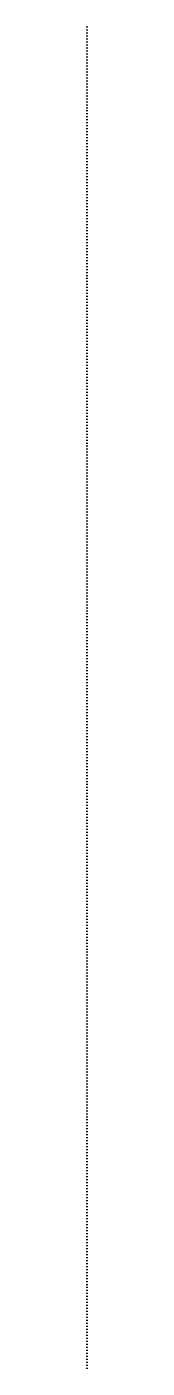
# Model space of a CAD drawing. Extents: x -13000 to 3070, y -3175 to 1794.
# Drawn here: x -13000 to -12999, y 898 to 1794 of the extents above; entities that cross this region are included whole.
import ezdxf

# ---------------------------------------------------------------- set-up
doc = ezdxf.new("R2010")
doc.units = 0
doc.layers.add('SARR_2.2x7', color=40, linetype='Continuous')
doc.layers.add('SARR_3.5x7', color=81, linetype='Continuous')

msp = doc.modelspace()

# ---------------------------------------------------------------- linework, layer by layer
for p, q in [((-13000, 1402), (-12999, 1402)), ((-13000, 1400), (-12999, 1400)), ((-13000, 1398), (-12999, 1398)), ((-13000, 1396), (-12999, 1396)), ((-13000, 1394), (-12999, 1394)), ((-13000, 1392), (-12999, 1392)), ((-13000, 1390), (-12999, 1390)), ((-13000, 1388), (-12999, 1388)), ((-13000, 1386), (-12999, 1386)), ((-13000, 1384), (-12999, 1384)), ((-13000, 1382), (-12999, 1382)), ((-13000, 1380), (-12999, 1380)), ((-13000, 1378), (-12999, 1378)), ((-13000, 1376), (-12999, 1376)), ((-13000, 1374), (-12999, 1374)), ((-13000, 1372), (-12999, 1372)), ((-13000, 1370), (-12999, 1370)), ((-13000, 1368), (-12999, 1368)), ((-13000, 1366), (-12999, 1366)), ((-13000, 1364), (-12999, 1364)), ((-13000, 1362), (-12999, 1362)), ((-13000, 1360), (-12999, 1360)), ((-13000, 1358), (-12999, 1358)), ((-13000, 1356), (-12999, 1356)), ((-13000, 1354), (-12999, 1354)), ((-13000, 1352), (-12999, 1352)), ((-13000, 1350), (-12999, 1350)), ((-13000, 1348), (-12999, 1348)), ((-13000, 1346), (-12999, 1346)), ((-13000, 1344), (-12999, 1344)), ((-13000, 1342), (-12999, 1342)), ((-13000, 1340), (-12999, 1340)), ((-13000, 1338), (-12999, 1338)), ((-13000, 1336), (-12999, 1336)), ((-13000, 1334), (-12999, 1334)), ((-13000, 1332), (-12999, 1332)), ((-13000, 1330), (-12999, 1330)), ((-13000, 1328), (-12999, 1328)), ((-13000, 1326), (-12999, 1326)), ((-13000, 1324), (-12999, 1324)), ((-13000, 1322), (-12999, 1322)), ((-13000, 1320), (-12999, 1320)), ((-13000, 1318), (-12999, 1318)), ((-13000, 1316), (-12999, 1316)), ((-13000, 1314), (-12999, 1314)), ((-13000, 1312), (-12999, 1312)), ((-13000, 1310), (-12999, 1310)), ((-13000, 1308), (-12999, 1308)), ((-13000, 1306), (-12999, 1306)), ((-13000, 1304), (-12999, 1304)), ((-13000, 1302), (-12999, 1302)), ((-13000, 1300), (-12999, 1300)), ((-13000, 1298), (-12999, 1298)), ((-13000, 1296), (-12999, 1296)), ((-13000, 1294), (-12999, 1294)), ((-13000, 1292), (-12999, 1292)), ((-13000, 1290), (-12999, 1290)), ((-13000, 1288), (-12999, 1288)), ((-13000, 1286), (-12999, 1286)), ((-13000, 1284), (-12999, 1284)), ((-13000, 1282), (-12999, 1282)), ((-13000, 1280), (-12999, 1280)), ((-13000, 1278), (-12999, 1278)), ((-13000, 1276), (-12999, 1276)), ((-13000, 1274), (-12999, 1274)), ((-13000, 1272), (-12999, 1272)), ((-13000, 1270), (-12999, 1270)), ((-13000, 1268), (-12999, 1268)), ((-13000, 1266), (-12999, 1266)), ((-13000, 1264), (-12999, 1264)), ((-13000, 1262), (-12999, 1262)), ((-13000, 1260), (-12999, 1260)), ((-13000, 1258), (-12999, 1258)), ((-13000, 1256), (-12999, 1256)), ((-13000, 1254), (-12999, 1254)), ((-13000, 1252), (-12999, 1252)), ((-13000, 1250), (-12999, 1250)), ((-13000, 1248), (-12999, 1248)), ((-13000, 1246), (-12999, 1246)), ((-13000, 1244), (-12999, 1244)), ((-13000, 1242), (-12999, 1242)), ((-13000, 1240), (-12999, 1240)), ((-13000, 1238), (-12999, 1238)), ((-13000, 1236), (-12999, 1236)), ((-13000, 1234), (-12999, 1234)), ((-13000, 1232), (-12999, 1232)), ((-13000, 1230), (-12999, 1230)), ((-13000, 1228), (-12999, 1228)), ((-13000, 1226), (-12999, 1226)), ((-13000, 1224), (-12999, 1224)), ((-13000, 1222), (-12999, 1222)), ((-13000, 1220), (-12999, 1220)), ((-13000, 1218), (-12999, 1218)), ((-13000, 1216), (-12999, 1216)), ((-13000, 1214), (-12999, 1214)), ((-13000, 1212), (-12999, 1212)), ((-13000, 1210), (-12999, 1210)), ((-13000, 1208), (-12999, 1208)), ((-13000, 1206), (-12999, 1206)), ((-13000, 1204), (-12999, 1204)), ((-13000, 1202), (-12999, 1202)), ((-13000, 1200), (-12999, 1200)), ((-13000, 1198), (-12999, 1198)), ((-13000, 1196), (-12999, 1196)), ((-13000, 1194), (-12999, 1194)), ((-13000, 1192), (-12999, 1192)), ((-13000, 1190), (-12999, 1190)), ((-13000, 1188), (-12999, 1188)), ((-13000, 1186), (-12999, 1186)), ((-13000, 1184), (-12999, 1184)), ((-13000, 1182), (-12999, 1182)), ((-13000, 1180), (-12999, 1180)), ((-13000, 1178), (-12999, 1178)), ((-13000, 1176), (-12999, 1176)), ((-13000, 1174), (-12999, 1174)), ((-13000, 1172), (-12999, 1172)), ((-13000, 1170), (-12999, 1170)), ((-13000, 1168), (-12999, 1168)), ((-13000, 1166), (-12999, 1166)), ((-13000, 1164), (-12999, 1164)), ((-13000, 1162), (-12999, 1162)), ((-13000, 1160), (-12999, 1160)), ((-13000, 1158), (-12999, 1158)), ((-13000, 1156), (-12999, 1156)), ((-13000, 1154), (-12999, 1154)), ((-13000, 1152), (-12999, 1152)), ((-13000, 1150), (-12999, 1150)), ((-13000, 1148), (-12999, 1148)), ((-13000, 1146), (-12999, 1146)), ((-13000, 1144), (-12999, 1144)), ((-13000, 1142), (-12999, 1142)), ((-13000, 1140), (-12999, 1140)), ((-13000, 1138), (-12999, 1138)), ((-13000, 1136), (-12999, 1136)), ((-13000, 1134), (-12999, 1134)), ((-13000, 1132), (-12999, 1132)), ((-13000, 1130), (-12999, 1130)), ((-13000, 1128), (-12999, 1128)), ((-13000, 1126), (-12999, 1126)), ((-13000, 1124), (-12999, 1124)), ((-13000, 1122), (-12999, 1122)), ((-13000, 1120), (-12999, 1120)), ((-13000, 1118), (-12999, 1118)), ((-13000, 1116), (-12999, 1116)), ((-13000, 1114), (-12999, 1114)), ((-13000, 1112), (-12999, 1112)), ((-13000, 1110), (-12999, 1110)), ((-13000, 1108), (-12999, 1108)), ((-13000, 1106), (-12999, 1106)), ((-13000, 1104), (-12999, 1104)), ((-13000, 1102), (-12999, 1102)), ((-13000, 1100), (-12999, 1100)), ((-13000, 1098), (-12999, 1098)), ((-13000, 1096), (-12999, 1096)), ((-13000, 1094), (-12999, 1094)), ((-13000, 1092), (-12999, 1092)), ((-13000, 1090), (-12999, 1090)), ((-13000, 1088), (-12999, 1088)), ((-13000, 1086), (-12999, 1086)), ((-13000, 1084), (-12999, 1084)), ((-13000, 1082), (-12999, 1082)), ((-13000, 1080), (-12999, 1080)), ((-13000, 1078), (-12999, 1078)), ((-13000, 1076), (-12999, 1076)), ((-13000, 1074), (-12999, 1074)), ((-13000, 1072), (-12999, 1072)), ((-13000, 1070), (-12999, 1070)), ((-13000, 1068), (-12999, 1068)), ((-13000, 1066), (-12999, 1066)), ((-13000, 1064), (-12999, 1064)), ((-13000, 1062), (-12999, 1062)), ((-13000, 1060), (-12999, 1060)), ((-13000, 1058), (-12999, 1058)), ((-13000, 1056), (-12999, 1056)), ((-13000, 1054), (-12999, 1054)), ((-13000, 1052), (-12999, 1052)), ((-13000, 1050), (-12999, 1050)), ((-13000, 1048), (-12999, 1048)), ((-13000, 1046), (-12999, 1046)), ((-13000, 1044), (-12999, 1044)), ((-13000, 1042), (-12999, 1042)), ((-13000, 1040), (-12999, 1040)), ((-13000, 1038), (-12999, 1038)), ((-13000, 1036), (-12999, 1036)), ((-13000, 1034), (-12999, 1034)), ((-13000, 1032), (-12999, 1032)), ((-13000, 1030), (-12999, 1030)), ((-13000, 1028), (-12999, 1028)), ((-13000, 1026), (-12999, 1026)), ((-13000, 1024), (-12999, 1024)), ((-13000, 1022), (-12999, 1022)), ((-13000, 1020), (-12999, 1020)), ((-13000, 1018), (-12999, 1018)), ((-13000, 1016), (-12999, 1016)), ((-13000, 1014), (-12999, 1014)), ((-13000, 1012), (-12999, 1012)), ((-13000, 1010), (-12999, 1010)), ((-13000, 1008), (-12999, 1008)), ((-13000, 1006), (-12999, 1006)), ((-13000, 1004), (-12999, 1004)), ((-13000, 1002), (-12999, 1002)), ((-13000, 1000), (-12999, 1000)), ((-13000, 998), (-12999, 998)), ((-13000, 996), (-12999, 996)), ((-13000, 994), (-12999, 994)), ((-13000, 992), (-12999, 992)), ((-13000, 990), (-12999, 990)), ((-13000, 988), (-12999, 988)), ((-13000, 986), (-12999, 986)), ((-13000, 984), (-12999, 984)), ((-13000, 982), (-12999, 982)), ((-13000, 980), (-12999, 980)), ((-13000, 978), (-12999, 978)), ((-13000, 976), (-12999, 976)), ((-13000, 974), (-12999, 974)), ((-13000, 972), (-12999, 972)), ((-13000, 970), (-12999, 970)), ((-13000, 968), (-12999, 968)), ((-13000, 966), (-12999, 966)), ((-13000, 964), (-12999, 964)), ((-13000, 962), (-12999, 962)), ((-13000, 960), (-12999, 960)), ((-13000, 958), (-12999, 958)), ((-13000, 956), (-12999, 956)), ((-13000, 954), (-12999, 954)), ((-13000, 952), (-12999, 952)), ((-13000, 950), (-12999, 950)), ((-13000, 948), (-12999, 948)), ((-13000, 946), (-12999, 946)), ((-13000, 944), (-12999, 944)), ((-13000, 942), (-12999, 942)), ((-13000, 940), (-12999, 940)), ((-13000, 938), (-12999, 938)), ((-13000, 936), (-12999, 936)), ((-13000, 934), (-12999, 934)), ((-13000, 932), (-12999, 932)), ((-13000, 930), (-12999, 930)), ((-13000, 928), (-12999, 928)), ((-13000, 926), (-12999, 926)), ((-13000, 924), (-12999, 924)), ((-13000, 922), (-12999, 922)), ((-13000, 920), (-12999, 920)), ((-13000, 918), (-12999, 918)), ((-13000, 916), (-12999, 916)), ((-13000, 914), (-12999, 914)), ((-13000, 912), (-12999, 912)), ((-13000, 910), (-12999, 910)), ((-13000, 908), (-12999, 908)), ((-13000, 906), (-12999, 906)), ((-13000, 904), (-12999, 904)), ((-13000, 902), (-12999, 902)), ((-13000, 900), (-12999, 900)), ((-13000, 898), (-12999, 898))]:
    msp.add_line(p, q)
at = {"layer": 'SARR_2.2x7'}
for p, q in [((-13000, 1054), (-12999, 1054)), ((-13000, 1052), (-12999, 1052)), ((-13000, 1050), (-12999, 1050)), ((-13000, 1048), (-12999, 1048)), ((-13000, 1046), (-12999, 1046)), ((-13000, 1044), (-12999, 1044)), ((-13000, 1042), (-12999, 1042)), ((-13000, 1040), (-12999, 1040)), ((-13000, 1038), (-12999, 1038)), ((-13000, 1036), (-12999, 1036)), ((-13000, 1034), (-12999, 1034)), ((-13000, 1032), (-12999, 1032)), ((-13000, 1030), (-12999, 1030)), ((-13000, 1028), (-12999, 1028)), ((-13000, 1026), (-12999, 1026)), ((-13000, 1024), (-12999, 1024)), ((-13000, 1022), (-12999, 1022)), ((-13000, 1020), (-12999, 1020)), ((-13000, 1018), (-12999, 1018)), ((-13000, 1016), (-12999, 1016)), ((-13000, 1014), (-12999, 1014)), ((-13000, 1012), (-12999, 1012)), ((-13000, 1010), (-12999, 1010)), ((-13000, 1008), (-12999, 1008)), ((-13000, 1006), (-12999, 1006)), ((-13000, 1004), (-12999, 1004)), ((-13000, 1002), (-12999, 1002)), ((-13000, 1000), (-12999, 1000)), ((-13000, 998), (-12999, 998)), ((-13000, 996), (-12999, 996)), ((-13000, 994), (-12999, 994)), ((-13000, 992), (-12999, 992)), ((-13000, 990), (-12999, 990)), ((-13000, 988), (-12999, 988)), ((-13000, 986), (-12999, 986)), ((-13000, 984), (-12999, 984)), ((-13000, 982), (-12999, 982)), ((-13000, 980), (-12999, 980)), ((-13000, 978), (-12999, 978)), ((-13000, 976), (-12999, 976)), ((-13000, 974), (-12999, 974)), ((-13000, 972), (-12999, 972)), ((-13000, 970), (-12999, 970)), ((-13000, 968), (-12999, 968)), ((-13000, 966), (-12999, 966)), ((-13000, 964), (-12999, 964)), ((-13000, 962), (-12999, 962)), ((-13000, 960), (-12999, 960)), ((-13000, 958), (-12999, 958)), ((-13000, 956), (-12999, 956)), ((-13000, 954), (-12999, 954)), ((-13000, 952), (-12999, 952)), ((-13000, 950), (-12999, 950)), ((-13000, 948), (-12999, 948)), ((-13000, 946), (-12999, 946)), ((-13000, 944), (-12999, 944)), ((-13000, 942), (-12999, 942)), ((-13000, 940), (-12999, 940)), ((-13000, 938), (-12999, 938)), ((-13000, 936), (-12999, 936)), ((-13000, 934), (-12999, 934)), ((-13000, 932), (-12999, 932)), ((-13000, 930), (-12999, 930)), ((-13000, 928), (-12999, 928)), ((-13000, 926), (-12999, 926)), ((-13000, 924), (-12999, 924)), ((-13000, 922), (-12999, 922)), ((-13000, 920), (-12999, 920)), ((-13000, 918), (-12999, 918)), ((-13000, 916), (-12999, 916)), ((-13000, 914), (-12999, 914)), ((-13000, 912), (-12999, 912)), ((-13000, 910), (-12999, 910)), ((-13000, 908), (-12999, 908)), ((-13000, 906), (-12999, 906)), ((-13000, 904), (-12999, 904)), ((-13000, 902), (-12999, 902)), ((-13000, 900), (-12999, 900)), ((-13000, 898), (-12999, 898))]:
    msp.add_line(p, q, dxfattribs=at)
at = {"layer": 'SARR_3.5x7'}
for p, q in [((-13000, 1794), (-12999, 1794)), ((-13000, 1792), (-12999, 1792)), ((-13000, 1790), (-12999, 1790)), ((-13000, 1788), (-12999, 1788)), ((-13000, 1786), (-12999, 1786)), ((-13000, 1784), (-12999, 1784)), ((-13000, 1782), (-12999, 1782)), ((-13000, 1780), (-12999, 1780)), ((-13000, 1778), (-12999, 1778)), ((-13000, 1776), (-12999, 1776)), ((-13000, 1774), (-12999, 1774)), ((-13000, 1772), (-12999, 1772)), ((-13000, 1770), (-12999, 1770)), ((-13000, 1768), (-12999, 1768)), ((-13000, 1766), (-12999, 1766)), ((-13000, 1764), (-12999, 1764)), ((-13000, 1762), (-12999, 1762)), ((-13000, 1760), (-12999, 1760)), ((-13000, 1758), (-12999, 1758)), ((-13000, 1756), (-12999, 1756)), ((-13000, 1754), (-12999, 1754)), ((-13000, 1752), (-12999, 1752)), ((-13000, 1750), (-12999, 1750)), ((-13000, 1748), (-12999, 1748)), ((-13000, 1746), (-12999, 1746)), ((-13000, 1744), (-12999, 1744)), ((-13000, 1742), (-12999, 1742)), ((-13000, 1740), (-12999, 1740)), ((-13000, 1738), (-12999, 1738)), ((-13000, 1736), (-12999, 1736)), ((-13000, 1734), (-12999, 1734)), ((-13000, 1732), (-12999, 1732)), ((-13000, 1730), (-12999, 1730)), ((-13000, 1728), (-12999, 1728)), ((-13000, 1726), (-12999, 1726)), ((-13000, 1724), (-12999, 1724)), ((-13000, 1722), (-12999, 1722)), ((-13000, 1720), (-12999, 1720)), ((-13000, 1718), (-12999, 1718)), ((-13000, 1716), (-12999, 1716)), ((-13000, 1714), (-12999, 1714)), ((-13000, 1712), (-12999, 1712)), ((-13000, 1710), (-12999, 1710)), ((-13000, 1708), (-12999, 1708)), ((-13000, 1706), (-12999, 1706)), ((-13000, 1704), (-12999, 1704)), ((-13000, 1702), (-12999, 1702)), ((-13000, 1700), (-12999, 1700)), ((-13000, 1698), (-12999, 1698)), ((-13000, 1696), (-12999, 1696)), ((-13000, 1694), (-12999, 1694)), ((-13000, 1692), (-12999, 1692)), ((-13000, 1690), (-12999, 1690)), ((-13000, 1688), (-12999, 1688)), ((-13000, 1686), (-12999, 1686)), ((-13000, 1684), (-12999, 1684)), ((-13000, 1682), (-12999, 1682)), ((-13000, 1680), (-12999, 1680)), ((-13000, 1678), (-12999, 1678)), ((-13000, 1676), (-12999, 1676)), ((-13000, 1674), (-12999, 1674)), ((-13000, 1672), (-12999, 1672)), ((-13000, 1670), (-12999, 1670)), ((-13000, 1668), (-12999, 1668)), ((-13000, 1666), (-12999, 1666)), ((-13000, 1664), (-12999, 1664)), ((-13000, 1662), (-12999, 1662)), ((-13000, 1660), (-12999, 1660)), ((-13000, 1658), (-12999, 1658)), ((-13000, 1656), (-12999, 1656)), ((-13000, 1654), (-12999, 1654)), ((-13000, 1652), (-12999, 1652)), ((-13000, 1650), (-12999, 1650)), ((-13000, 1648), (-12999, 1648)), ((-13000, 1646), (-12999, 1646)), ((-13000, 1644), (-12999, 1644)), ((-13000, 1642), (-12999, 1642)), ((-13000, 1640), (-12999, 1640)), ((-13000, 1638), (-12999, 1638)), ((-13000, 1636), (-12999, 1636)), ((-13000, 1634), (-12999, 1634)), ((-13000, 1632), (-12999, 1632)), ((-13000, 1630), (-12999, 1630)), ((-13000, 1628), (-12999, 1628)), ((-13000, 1626), (-12999, 1626)), ((-13000, 1624), (-12999, 1624)), ((-13000, 1622), (-12999, 1622)), ((-13000, 1620), (-12999, 1620)), ((-13000, 1618), (-12999, 1618)), ((-13000, 1616), (-12999, 1616)), ((-13000, 1614), (-12999, 1614)), ((-13000, 1612), (-12999, 1612)), ((-13000, 1610), (-12999, 1610)), ((-13000, 1608), (-12999, 1608)), ((-13000, 1606), (-12999, 1606)), ((-13000, 1604), (-12999, 1604)), ((-13000, 1602), (-12999, 1602)), ((-13000, 1600), (-12999, 1600)), ((-13000, 1598), (-12999, 1598)), ((-13000, 1596), (-12999, 1596)), ((-13000, 1594), (-12999, 1594)), ((-13000, 1592), (-12999, 1592)), ((-13000, 1590), (-12999, 1590)), ((-13000, 1588), (-12999, 1588)), ((-13000, 1586), (-12999, 1586)), ((-13000, 1584), (-12999, 1584)), ((-13000, 1582), (-12999, 1582)), ((-13000, 1580), (-12999, 1580)), ((-13000, 1578), (-12999, 1578)), ((-13000, 1576), (-12999, 1576)), ((-13000, 1574), (-12999, 1574)), ((-13000, 1572), (-12999, 1572)), ((-13000, 1570), (-12999, 1570)), ((-13000, 1568), (-12999, 1568)), ((-13000, 1566), (-12999, 1566)), ((-13000, 1564), (-12999, 1564)), ((-13000, 1562), (-12999, 1562)), ((-13000, 1560), (-12999, 1560)), ((-13000, 1558), (-12999, 1558)), ((-13000, 1556), (-12999, 1556)), ((-13000, 1554), (-12999, 1554)), ((-13000, 1552), (-12999, 1552)), ((-13000, 1550), (-12999, 1550)), ((-13000, 1548), (-12999, 1548)), ((-13000, 1546), (-12999, 1546)), ((-13000, 1544), (-12999, 1544)), ((-13000, 1542), (-12999, 1542)), ((-13000, 1540), (-12999, 1540)), ((-13000, 1538), (-12999, 1538)), ((-13000, 1536), (-12999, 1536)), ((-13000, 1534), (-12999, 1534)), ((-13000, 1532), (-12999, 1532)), ((-13000, 1530), (-12999, 1530)), ((-13000, 1528), (-12999, 1528)), ((-13000, 1526), (-12999, 1526)), ((-13000, 1524), (-12999, 1524)), ((-13000, 1522), (-12999, 1522)), ((-13000, 1520), (-12999, 1520)), ((-13000, 1518), (-12999, 1518)), ((-13000, 1516), (-12999, 1516)), ((-13000, 1514), (-12999, 1514)), ((-13000, 1512), (-12999, 1512)), ((-13000, 1510), (-12999, 1510)), ((-13000, 1508), (-12999, 1508)), ((-13000, 1506), (-12999, 1506)), ((-13000, 1504), (-12999, 1504)), ((-13000, 1502), (-12999, 1502)), ((-13000, 1500), (-12999, 1500)), ((-13000, 1498), (-12999, 1498)), ((-13000, 1496), (-12999, 1496)), ((-13000, 1494), (-12999, 1494)), ((-13000, 1492), (-12999, 1492)), ((-13000, 1490), (-12999, 1490)), ((-13000, 1488), (-12999, 1488)), ((-13000, 1486), (-12999, 1486)), ((-13000, 1484), (-12999, 1484)), ((-13000, 1482), (-12999, 1482)), ((-13000, 1480), (-12999, 1480)), ((-13000, 1478), (-12999, 1478)), ((-13000, 1476), (-12999, 1476)), ((-13000, 1474), (-12999, 1474)), ((-13000, 1472), (-12999, 1472)), ((-13000, 1470), (-12999, 1470)), ((-13000, 1468), (-12999, 1468)), ((-13000, 1466), (-12999, 1466)), ((-13000, 1464), (-12999, 1464)), ((-13000, 1462), (-12999, 1462)), ((-13000, 1460), (-12999, 1460)), ((-13000, 1458), (-12999, 1458)), ((-13000, 1456), (-12999, 1456)), ((-13000, 1454), (-12999, 1454)), ((-13000, 1452), (-12999, 1452)), ((-13000, 1450), (-12999, 1450)), ((-13000, 1448), (-12999, 1448)), ((-13000, 1446), (-12999, 1446)), ((-13000, 1444), (-12999, 1444)), ((-13000, 1442), (-12999, 1442)), ((-13000, 1440), (-12999, 1440)), ((-13000, 1438), (-12999, 1438)), ((-13000, 1436), (-12999, 1436)), ((-13000, 1434), (-12999, 1434)), ((-13000, 1432), (-12999, 1432)), ((-13000, 1430), (-12999, 1430)), ((-13000, 1428), (-12999, 1428)), ((-13000, 1426), (-12999, 1426)), ((-13000, 1424), (-12999, 1424)), ((-13000, 1422), (-12999, 1422)), ((-13000, 1420), (-12999, 1420)), ((-13000, 1418), (-12999, 1418)), ((-13000, 1416), (-12999, 1416)), ((-13000, 1414), (-12999, 1414)), ((-13000, 1412), (-12999, 1412)), ((-13000, 1410), (-12999, 1410)), ((-13000, 1408), (-12999, 1408)), ((-13000, 1406), (-12999, 1406)), ((-13000, 1404), (-12999, 1404)), ((-13000, 1402), (-12999, 1402)), ((-13000, 1400), (-12999, 1400)), ((-13000, 1398), (-12999, 1398)), ((-13000, 1396), (-12999, 1396)), ((-13000, 1394), (-12999, 1394)), ((-13000, 1392), (-12999, 1392)), ((-13000, 1390), (-12999, 1390)), ((-13000, 1388), (-12999, 1388)), ((-13000, 1386), (-12999, 1386)), ((-13000, 1384), (-12999, 1384)), ((-13000, 1382), (-12999, 1382)), ((-13000, 1380), (-12999, 1380)), ((-13000, 1378), (-12999, 1378)), ((-13000, 1376), (-12999, 1376)), ((-13000, 1374), (-12999, 1374)), ((-13000, 1372), (-12999, 1372)), ((-13000, 1370), (-12999, 1370)), ((-13000, 1368), (-12999, 1368)), ((-13000, 1366), (-12999, 1366)), ((-13000, 1364), (-12999, 1364)), ((-13000, 1362), (-12999, 1362)), ((-13000, 1360), (-12999, 1360)), ((-13000, 1358), (-12999, 1358)), ((-13000, 1356), (-12999, 1356)), ((-13000, 1354), (-12999, 1354)), ((-13000, 1352), (-12999, 1352)), ((-13000, 1350), (-12999, 1350)), ((-13000, 1348), (-12999, 1348)), ((-13000, 1346), (-12999, 1346)), ((-13000, 1344), (-12999, 1344)), ((-13000, 1342), (-12999, 1342)), ((-13000, 1340), (-12999, 1340)), ((-13000, 1338), (-12999, 1338)), ((-13000, 1336), (-12999, 1336)), ((-13000, 1334), (-12999, 1334)), ((-13000, 1332), (-12999, 1332)), ((-13000, 1330), (-12999, 1330)), ((-13000, 1328), (-12999, 1328)), ((-13000, 1326), (-12999, 1326)), ((-13000, 1324), (-12999, 1324)), ((-13000, 1322), (-12999, 1322)), ((-13000, 1320), (-12999, 1320)), ((-13000, 1318), (-12999, 1318)), ((-13000, 1316), (-12999, 1316)), ((-13000, 1314), (-12999, 1314)), ((-13000, 1312), (-12999, 1312)), ((-13000, 1310), (-12999, 1310)), ((-13000, 1308), (-12999, 1308)), ((-13000, 1306), (-12999, 1306)), ((-13000, 1304), (-12999, 1304)), ((-13000, 1302), (-12999, 1302)), ((-13000, 1300), (-12999, 1300)), ((-13000, 1298), (-12999, 1298)), ((-13000, 1296), (-12999, 1296)), ((-13000, 1294), (-12999, 1294)), ((-13000, 1292), (-12999, 1292)), ((-13000, 1290), (-12999, 1290)), ((-13000, 1288), (-12999, 1288)), ((-13000, 1286), (-12999, 1286)), ((-13000, 1284), (-12999, 1284)), ((-13000, 1282), (-12999, 1282)), ((-13000, 1280), (-12999, 1280)), ((-13000, 1278), (-12999, 1278)), ((-13000, 1276), (-12999, 1276)), ((-13000, 1274), (-12999, 1274)), ((-13000, 1272), (-12999, 1272)), ((-13000, 1270), (-12999, 1270)), ((-13000, 1268), (-12999, 1268)), ((-13000, 1266), (-12999, 1266)), ((-13000, 1264), (-12999, 1264)), ((-13000, 1262), (-12999, 1262)), ((-13000, 1260), (-12999, 1260)), ((-13000, 1258), (-12999, 1258)), ((-13000, 1256), (-12999, 1256)), ((-13000, 1254), (-12999, 1254)), ((-13000, 1252), (-12999, 1252)), ((-13000, 1250), (-12999, 1250)), ((-13000, 1248), (-12999, 1248)), ((-13000, 1246), (-12999, 1246)), ((-13000, 1244), (-12999, 1244)), ((-13000, 1242), (-12999, 1242)), ((-13000, 1240), (-12999, 1240)), ((-13000, 1238), (-12999, 1238)), ((-13000, 1236), (-12999, 1236)), ((-13000, 1234), (-12999, 1234)), ((-13000, 1232), (-12999, 1232)), ((-13000, 1230), (-12999, 1230)), ((-13000, 1228), (-12999, 1228)), ((-13000, 1226), (-12999, 1226)), ((-13000, 1224), (-12999, 1224)), ((-13000, 1222), (-12999, 1222)), ((-13000, 1220), (-12999, 1220)), ((-13000, 1218), (-12999, 1218)), ((-13000, 1216), (-12999, 1216)), ((-13000, 1214), (-12999, 1214)), ((-13000, 1212), (-12999, 1212)), ((-13000, 1210), (-12999, 1210)), ((-13000, 1208), (-12999, 1208)), ((-13000, 1206), (-12999, 1206)), ((-13000, 1204), (-12999, 1204)), ((-13000, 1202), (-12999, 1202)), ((-13000, 1200), (-12999, 1200)), ((-13000, 1198), (-12999, 1198)), ((-13000, 1196), (-12999, 1196)), ((-13000, 1194), (-12999, 1194)), ((-13000, 1192), (-12999, 1192)), ((-13000, 1190), (-12999, 1190)), ((-13000, 1188), (-12999, 1188)), ((-13000, 1186), (-12999, 1186)), ((-13000, 1184), (-12999, 1184)), ((-13000, 1182), (-12999, 1182)), ((-13000, 1180), (-12999, 1180)), ((-13000, 1178), (-12999, 1178)), ((-13000, 1176), (-12999, 1176)), ((-13000, 1174), (-12999, 1174)), ((-13000, 1172), (-12999, 1172)), ((-13000, 1170), (-12999, 1170)), ((-13000, 1168), (-12999, 1168)), ((-13000, 1166), (-12999, 1166)), ((-13000, 1164), (-12999, 1164)), ((-13000, 1162), (-12999, 1162)), ((-13000, 1160), (-12999, 1160)), ((-13000, 1158), (-12999, 1158)), ((-13000, 1156), (-12999, 1156)), ((-13000, 1154), (-12999, 1154)), ((-13000, 1152), (-12999, 1152)), ((-13000, 1150), (-12999, 1150)), ((-13000, 1148), (-12999, 1148)), ((-13000, 1146), (-12999, 1146)), ((-13000, 1144), (-12999, 1144)), ((-13000, 1142), (-12999, 1142)), ((-13000, 1140), (-12999, 1140)), ((-13000, 1138), (-12999, 1138)), ((-13000, 1136), (-12999, 1136)), ((-13000, 1134), (-12999, 1134)), ((-13000, 1132), (-12999, 1132)), ((-13000, 1130), (-12999, 1130)), ((-13000, 1128), (-12999, 1128)), ((-13000, 1126), (-12999, 1126)), ((-13000, 1124), (-12999, 1124)), ((-13000, 1122), (-12999, 1122)), ((-13000, 1120), (-12999, 1120)), ((-13000, 1118), (-12999, 1118)), ((-13000, 1116), (-12999, 1116)), ((-13000, 1114), (-12999, 1114)), ((-13000, 1112), (-12999, 1112)), ((-13000, 1110), (-12999, 1110)), ((-13000, 1108), (-12999, 1108)), ((-13000, 1106), (-12999, 1106)), ((-13000, 1104), (-12999, 1104)), ((-13000, 1102), (-12999, 1102)), ((-13000, 1100), (-12999, 1100)), ((-13000, 1098), (-12999, 1098)), ((-13000, 1096), (-12999, 1096)), ((-13000, 1094), (-12999, 1094)), ((-13000, 1092), (-12999, 1092)), ((-13000, 1090), (-12999, 1090)), ((-13000, 1088), (-12999, 1088)), ((-13000, 1086), (-12999, 1086)), ((-13000, 1084), (-12999, 1084)), ((-13000, 1082), (-12999, 1082)), ((-13000, 1080), (-12999, 1080)), ((-13000, 1078), (-12999, 1078)), ((-13000, 1076), (-12999, 1076)), ((-13000, 1074), (-12999, 1074)), ((-13000, 1072), (-12999, 1072)), ((-13000, 1070), (-12999, 1070)), ((-13000, 1068), (-12999, 1068)), ((-13000, 1066), (-12999, 1066)), ((-13000, 1064), (-12999, 1064)), ((-13000, 1062), (-12999, 1062)), ((-13000, 1060), (-12999, 1060)), ((-13000, 1058), (-12999, 1058)), ((-13000, 1056), (-12999, 1056)), ((-13000, 1054), (-12999, 1054)), ((-13000, 1052), (-12999, 1052)), ((-13000, 1050), (-12999, 1050)), ((-13000, 1048), (-12999, 1048)), ((-13000, 1046), (-12999, 1046)), ((-13000, 1044), (-12999, 1044)), ((-13000, 1042), (-12999, 1042)), ((-13000, 1040), (-12999, 1040)), ((-13000, 1038), (-12999, 1038)), ((-13000, 1036), (-12999, 1036)), ((-13000, 1034), (-12999, 1034)), ((-13000, 1032), (-12999, 1032)), ((-13000, 1030), (-12999, 1030)), ((-13000, 1028), (-12999, 1028)), ((-13000, 1026), (-12999, 1026)), ((-13000, 1024), (-12999, 1024)), ((-13000, 1022), (-12999, 1022)), ((-13000, 1020), (-12999, 1020)), ((-13000, 1018), (-12999, 1018)), ((-13000, 1016), (-12999, 1016)), ((-13000, 1014), (-12999, 1014)), ((-13000, 1012), (-12999, 1012)), ((-13000, 1010), (-12999, 1010)), ((-13000, 1008), (-12999, 1008)), ((-13000, 1006), (-12999, 1006)), ((-13000, 1004), (-12999, 1004)), ((-13000, 1002), (-12999, 1002)), ((-13000, 1000), (-12999, 1000)), ((-13000, 998), (-12999, 998)), ((-13000, 996), (-12999, 996)), ((-13000, 994), (-12999, 994)), ((-13000, 992), (-12999, 992)), ((-13000, 990), (-12999, 990)), ((-13000, 988), (-12999, 988)), ((-13000, 986), (-12999, 986)), ((-13000, 984), (-12999, 984)), ((-13000, 982), (-12999, 982)), ((-13000, 980), (-12999, 980)), ((-13000, 978), (-12999, 978)), ((-13000, 976), (-12999, 976)), ((-13000, 974), (-12999, 974)), ((-13000, 972), (-12999, 972)), ((-13000, 970), (-12999, 970)), ((-13000, 968), (-12999, 968)), ((-13000, 966), (-12999, 966)), ((-13000, 964), (-12999, 964)), ((-13000, 962), (-12999, 962)), ((-13000, 960), (-12999, 960)), ((-13000, 958), (-12999, 958)), ((-13000, 956), (-12999, 956)), ((-13000, 954), (-12999, 954)), ((-13000, 952), (-12999, 952)), ((-13000, 950), (-12999, 950)), ((-13000, 948), (-12999, 948)), ((-13000, 946), (-12999, 946)), ((-13000, 944), (-12999, 944)), ((-13000, 942), (-12999, 942)), ((-13000, 940), (-12999, 940)), ((-13000, 938), (-12999, 938)), ((-13000, 936), (-12999, 936)), ((-13000, 934), (-12999, 934)), ((-13000, 932), (-12999, 932)), ((-13000, 930), (-12999, 930)), ((-13000, 928), (-12999, 928)), ((-13000, 926), (-12999, 926)), ((-13000, 924), (-12999, 924)), ((-13000, 922), (-12999, 922)), ((-13000, 920), (-12999, 920)), ((-13000, 918), (-12999, 918)), ((-13000, 916), (-12999, 916)), ((-13000, 914), (-12999, 914)), ((-13000, 912), (-12999, 912)), ((-13000, 910), (-12999, 910)), ((-13000, 908), (-12999, 908)), ((-13000, 906), (-12999, 906)), ((-13000, 904), (-12999, 904)), ((-13000, 902), (-12999, 902)), ((-13000, 900), (-12999, 900)), ((-13000, 898), (-12999, 898))]:
    msp.add_line(p, q, dxfattribs=at)

doc.saveas('drawing.dxf')
